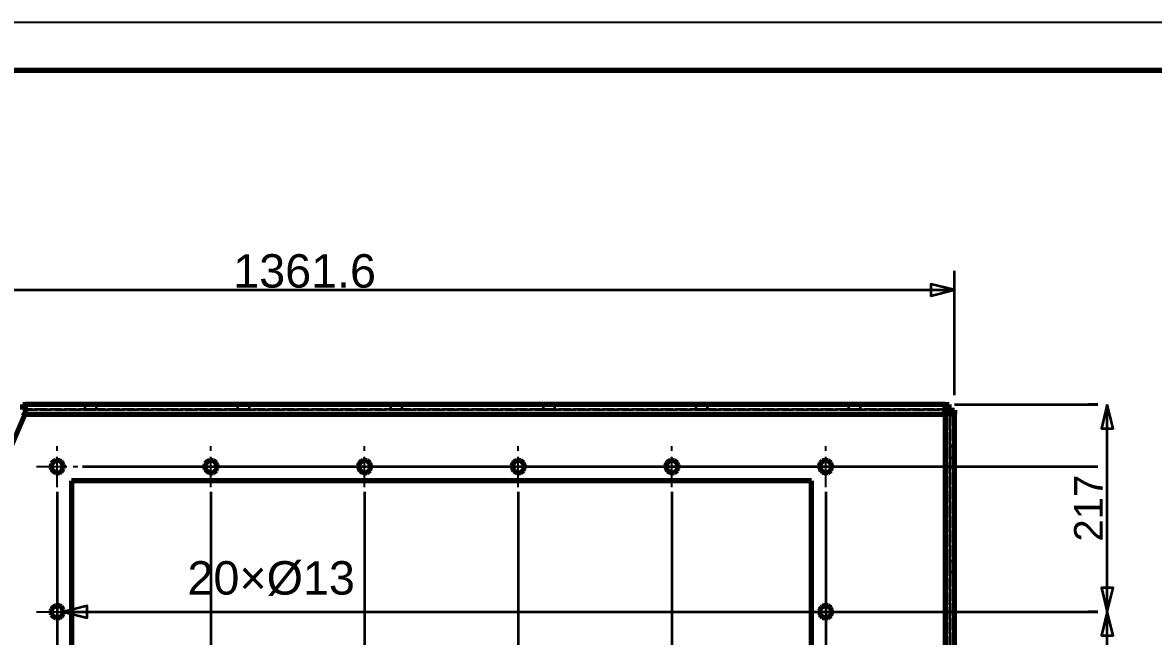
# Model space of a CAD drawing. Header units: millimetres. Extents: x 0 to 420, y 0 to 297.
# Drawn here: x 103.5 to 222, y 232.7 to 297 of the extents above; entities that cross this region are included whole.
import ezdxf
from ezdxf.enums import TextEntityAlignment as Align

# ---------------------------------------------------------------- set-up
doc = ezdxf.new("R2010")
doc.units = ezdxf.units.MM
doc.linetypes.add('CENTER', pattern=[5.08, 3.175, -0.635, 0.635, -0.635])
doc.linetypes.add('DASHED', pattern=[1.524, 1.27, -0.254])
doc.styles.add('GOST', font='Arial')

msp = doc.modelspace()

# ---------------------------------------------------------------- linework, layer by layer
at = {"color": 7, "lineweight": 35}
for p, q in [((201.16, 258), (201.16, 271)), ((65, 269), (201.16, 269)), ((201.16, 257), (216.16, 257)), ((216.16, 257), (215.16, 257)), ((217.16, 235.3), (217.16, 257)), ((109.81, 250.5), (216.16, 250.5)), ((125.91, 250.5), (216.16, 250.5)), ((142.01, 250.5), (216.16, 250.5)), ((158.11, 250.5), (216.16, 250.5)), ((174.21, 250.5), (216.16, 250.5)), ((190.31, 250.5), (216.16, 250.5)), ((107.16, 247.85), (107.16, 153)), ((123.26, 247.85), (123.26, 153)), ((139.36, 247.85), (139.36, 153)), ((155.46, 247.85), (155.46, 153)), ((171.56, 247.85), (171.56, 153)), ((187.66, 247.85), (187.66, 153)), ((107.81, 235.3), (119.81, 235.3)), ((109.81, 235.3), (216.16, 235.3)), ((119.81, 235.3), (124.81, 235.3)), ((190.31, 235.3), (216.16, 235.3)), ((216.16, 235.3), (215.16, 235.3)), ((216.16, 235.3), (215.16, 235.3)), ((217.16, 189.7), (217.16, 235.3))]:
    msp.add_line(p, q, dxfattribs=at)
at = {"color": 1, "lineweight": 70}
for p, q in [((66.18, 169), (103.82, 256)), ((103.61, 256.09), (103.52, 256.13)), ((103.55, 256.5), (103.55, 257)), ((103.55, 257), (103.82, 257)), ((103.82, 256.5), (103.55, 256.5)), ((103.72, 256.04), (103.61, 256.09)), ((103.82, 256), (103.72, 256.04)), ((200.16, 257), (103.82, 257)), ((103.82, 257), (103.82, 256.99)), ((103.82, 256.99), (103.82, 256.97)), ((103.82, 256.97), (103.82, 256.94)), ((103.82, 256.94), (103.82, 256.9)), ((103.82, 256.9), (103.82, 256.85)), ((103.82, 256.85), (103.82, 256.78)), ((103.82, 256.78), (103.82, 256.71)), ((103.82, 256.71), (103.82, 256.62)), ((103.82, 256.62), (103.82, 256.53)), ((103.82, 256.53), (103.82, 256.43)), ((103.82, 256.43), (103.82, 256.33)), ((103.82, 256.33), (103.82, 256.22)), ((103.82, 256.22), (103.82, 256.11)), ((103.82, 256.11), (103.82, 256)), ((103.82, 256), (200.16, 256)), ((200.16, 256.99), (200.16, 257)), ((200.16, 257), (200.59, 257)), ((200.16, 256.97), (200.16, 256.99)), ((200.16, 256.94), (200.16, 256.97)), ((200.16, 256.9), (200.16, 256.94)), ((200.16, 256.85), (200.16, 256.9)), ((200.16, 256.78), (200.16, 256.85)), ((200.16, 256.71), (200.16, 256.78)), ((200.16, 256.62), (200.16, 256.71)), ((200.16, 256.53), (200.16, 256.62)), ((200.16, 256.43), (200.16, 256.53)), ((200.16, 256.5), (200.59, 256.5)), ((200.16, 256.33), (200.16, 256.43)), ((200.16, 256.22), (200.16, 256.33)), ((200.16, 256.11), (200.16, 256.22)), ((200.16, 256), (200.16, 256.11)), ((200.27, 256), (200.16, 256)), ((200.16, 256), (200.16, 208.6)), ((200.38, 256), (200.27, 256)), ((200.49, 256), (200.38, 256)), ((200.6, 256), (200.49, 256)), ((200.59, 256.5), (200.59, 257)), ((200.69, 256), (200.6, 256)), ((200.66, 256), (200.66, 256.43)), ((200.66, 256.43), (201.16, 256.43)), ((200.79, 256), (200.69, 256)), ((200.87, 256), (200.79, 256)), ((200.94, 256), (200.87, 256)), ((201.01, 256), (200.94, 256)), ((201.06, 256), (201.01, 256)), ((201.11, 256), (201.06, 256)), ((201.14, 256), (201.11, 256)), ((201.16, 256), (201.14, 256)), ((201.16, 256.43), (201.16, 256)), ((201.16, 208.6), (201.16, 256)), ((201.16, 256), (201.16, 256)), ((107.02, 251.13), (106.84, 251.06)), ((107.21, 251.15), (107.02, 251.13)), ((107.4, 251.11), (107.21, 251.15)), ((107.57, 251.01), (107.4, 251.11)), ((123.12, 251.13), (122.94, 251.06)), ((123.31, 251.15), (123.12, 251.13)), ((123.5, 251.11), (123.31, 251.15)), ((123.67, 251.01), (123.5, 251.11)), ((139.22, 251.13), (139.04, 251.06)), ((139.41, 251.15), (139.22, 251.13)), ((139.6, 251.11), (139.41, 251.15)), ((139.77, 251.01), (139.6, 251.11)), ((155.32, 251.13), (155.14, 251.06)), ((155.51, 251.15), (155.32, 251.13)), ((155.7, 251.11), (155.51, 251.15)), ((155.87, 251.01), (155.7, 251.11)), ((171.42, 251.13), (171.24, 251.06)), ((171.61, 251.15), (171.42, 251.13)), ((171.8, 251.11), (171.61, 251.15)), ((171.97, 251.01), (171.8, 251.11)), ((187.52, 251.13), (187.34, 251.06)), ((187.71, 251.15), (187.52, 251.13)), ((187.9, 251.11), (187.71, 251.15)), ((188.07, 251.01), (187.9, 251.11)), ((106.58, 250.78), (106.52, 250.6)), ((106.52, 250.6), (106.52, 250.4)), ((106.52, 250.4), (106.58, 250.22)), ((106.69, 250.94), (106.58, 250.78)), ((106.58, 250.22), (106.69, 250.06)), ((106.84, 251.06), (106.69, 250.94)), ((106.69, 250.06), (106.84, 249.94)), ((106.84, 249.94), (107.02, 249.87)), ((107.4, 249.89), (107.57, 249.99)), ((107.7, 250.87), (107.57, 251.01)), ((107.57, 249.99), (107.7, 250.13)), ((107.78, 250.69), (107.7, 250.87)), ((107.7, 250.13), (107.78, 250.31)), ((107.81, 250.5), (107.78, 250.69)), ((107.78, 250.31), (107.81, 250.5)), ((122.68, 250.78), (122.62, 250.6)), ((122.62, 250.6), (122.62, 250.4)), ((122.62, 250.4), (122.68, 250.22)), ((122.79, 250.94), (122.68, 250.78)), ((122.68, 250.22), (122.79, 250.06)), ((122.94, 251.06), (122.79, 250.94)), ((122.79, 250.06), (122.94, 249.94)), ((122.94, 249.94), (123.12, 249.87)), ((123.5, 249.89), (123.67, 249.99)), ((123.8, 250.87), (123.67, 251.01)), ((123.67, 249.99), (123.8, 250.13)), ((123.88, 250.69), (123.8, 250.87)), ((123.8, 250.13), (123.88, 250.31)), ((123.91, 250.5), (123.88, 250.69)), ((123.88, 250.31), (123.91, 250.5)), ((138.78, 250.78), (138.72, 250.6)), ((138.72, 250.6), (138.72, 250.4)), ((138.72, 250.4), (138.78, 250.22)), ((138.89, 250.94), (138.78, 250.78)), ((138.78, 250.22), (138.89, 250.06)), ((139.04, 251.06), (138.89, 250.94)), ((138.89, 250.06), (139.04, 249.94)), ((139.04, 249.94), (139.22, 249.87)), ((139.6, 249.89), (139.77, 249.99)), ((139.9, 250.87), (139.77, 251.01)), ((139.77, 249.99), (139.9, 250.13)), ((139.98, 250.69), (139.9, 250.87)), ((139.9, 250.13), (139.98, 250.31)), ((140.01, 250.5), (139.98, 250.69)), ((139.98, 250.31), (140.01, 250.5)), ((154.88, 250.78), (154.82, 250.6)), ((154.82, 250.6), (154.82, 250.4)), ((154.82, 250.4), (154.88, 250.22)), ((154.99, 250.94), (154.88, 250.78)), ((154.88, 250.22), (154.99, 250.06)), ((155.14, 251.06), (154.99, 250.94)), ((154.99, 250.06), (155.14, 249.94)), ((155.14, 249.94), (155.32, 249.87)), ((155.7, 249.89), (155.87, 249.99)), ((156, 250.87), (155.87, 251.01)), ((155.87, 249.99), (156, 250.13)), ((156.08, 250.69), (156, 250.87)), ((156, 250.13), (156.08, 250.31)), ((156.11, 250.5), (156.08, 250.69)), ((156.08, 250.31), (156.11, 250.5)), ((170.98, 250.78), (170.92, 250.6)), ((170.92, 250.6), (170.92, 250.4)), ((170.92, 250.4), (170.98, 250.22)), ((171.09, 250.94), (170.98, 250.78)), ((170.98, 250.22), (171.09, 250.06)), ((171.24, 251.06), (171.09, 250.94)), ((171.09, 250.06), (171.24, 249.94)), ((171.24, 249.94), (171.42, 249.87)), ((171.8, 249.89), (171.97, 249.99)), ((172.1, 250.87), (171.97, 251.01)), ((171.97, 249.99), (172.1, 250.13)), ((172.18, 250.69), (172.1, 250.87)), ((172.1, 250.13), (172.18, 250.31)), ((172.21, 250.5), (172.18, 250.69)), ((172.18, 250.31), (172.21, 250.5)), ((187.08, 250.78), (187.02, 250.6)), ((187.02, 250.6), (187.02, 250.4)), ((187.02, 250.4), (187.08, 250.22)), ((187.19, 250.94), (187.08, 250.78)), ((187.08, 250.22), (187.19, 250.06)), ((187.34, 251.06), (187.19, 250.94)), ((187.19, 250.06), (187.34, 249.94)), ((187.34, 249.94), (187.52, 249.87)), ((187.9, 249.89), (188.07, 249.99)), ((188.2, 250.87), (188.07, 251.01)), ((188.07, 249.99), (188.2, 250.13)), ((188.28, 250.69), (188.2, 250.87)), ((188.2, 250.13), (188.28, 250.31)), ((188.31, 250.5), (188.28, 250.69)), ((188.28, 250.31), (188.31, 250.5)), ((107.02, 249.87), (107.21, 249.85)), ((107.21, 249.85), (107.4, 249.89)), ((186.16, 249), (108.66, 249)), ((108.66, 249), (108.66, 176)), ((123.12, 249.87), (123.31, 249.85)), ((123.31, 249.85), (123.5, 249.89)), ((139.22, 249.87), (139.41, 249.85)), ((139.41, 249.85), (139.6, 249.89)), ((155.32, 249.87), (155.51, 249.85)), ((155.51, 249.85), (155.7, 249.89)), ((171.42, 249.87), (171.61, 249.85)), ((171.61, 249.85), (171.8, 249.89)), ((186.16, 176), (186.16, 249)), ((187.52, 249.87), (187.71, 249.85)), ((187.71, 249.85), (187.9, 249.89)), ((106.69, 235.74), (106.58, 235.58)), ((106.84, 235.86), (106.69, 235.74)), ((107.02, 235.93), (106.84, 235.86)), ((107.21, 235.95), (107.02, 235.93)), ((107.4, 235.91), (107.21, 235.95)), ((107.57, 235.81), (107.4, 235.91)), ((107.7, 235.67), (107.57, 235.81)), ((187.19, 235.74), (187.08, 235.58)), ((187.34, 235.86), (187.19, 235.74)), ((187.52, 235.93), (187.34, 235.86)), ((187.71, 235.95), (187.52, 235.93)), ((187.9, 235.91), (187.71, 235.95)), ((188.07, 235.81), (187.9, 235.91)), ((188.2, 235.67), (188.07, 235.81)), ((106.58, 235.58), (106.52, 235.4)), ((106.52, 235.4), (106.52, 235.2)), ((106.52, 235.2), (106.58, 235.02)), ((106.58, 235.02), (106.69, 234.86)), ((106.69, 234.86), (106.84, 234.74)), ((106.84, 234.74), (107.02, 234.67)), ((107.02, 234.67), (107.21, 234.65)), ((107.21, 234.65), (107.4, 234.69)), ((107.4, 234.69), (107.57, 234.79)), ((107.57, 234.79), (107.7, 234.93)), ((107.78, 235.49), (107.7, 235.67)), ((107.7, 234.93), (107.78, 235.11)), ((107.81, 235.3), (107.78, 235.49)), ((107.78, 235.11), (107.81, 235.3)), ((187.08, 235.58), (187.02, 235.4)), ((187.02, 235.4), (187.02, 235.2)), ((187.02, 235.2), (187.08, 235.02)), ((187.08, 235.02), (187.19, 234.86)), ((187.19, 234.86), (187.34, 234.74)), ((187.34, 234.74), (187.52, 234.67)), ((187.52, 234.67), (187.71, 234.65)), ((187.71, 234.65), (187.9, 234.69)), ((187.9, 234.69), (188.07, 234.79)), ((188.07, 234.79), (188.2, 234.93)), ((188.28, 235.49), (188.2, 235.67)), ((188.2, 234.93), (188.28, 235.11)), ((188.31, 235.3), (188.28, 235.49)), ((188.28, 235.11), (188.31, 235.3))]:
    msp.add_line(p, q, dxfattribs=at)
at = {"color": 5, "linetype": 'DASHED', "lineweight": 35}
for p, q in [((103.57, 256.11), (103.53, 256.12)), ((103.55, 256.5), (103.55, 257)), ((200.59, 257), (103.55, 257)), ((200.59, 256.5), (103.55, 256.5)), ((103.62, 256.09), (103.57, 256.11)), ((103.67, 256.07), (103.62, 256.09)), ((103.72, 256.04), (103.67, 256.07)), ((103.77, 256.02), (103.72, 256.04)), ((103.82, 256), (103.77, 256.02)), ((103.82, 256.5), (103.82, 257)), ((103.82, 256.5), (200.16, 256.5)), ((103.82, 256.49), (103.82, 256.5)), ((103.82, 256.5), (103.82, 256.5)), ((103.82, 256.47), (103.82, 256.49)), ((103.82, 256.45), (103.82, 256.47)), ((103.82, 256.42), (103.82, 256.45)), ((103.82, 256.39), (103.82, 256.42)), ((103.82, 256.35), (103.82, 256.39)), ((103.82, 256.31), (103.82, 256.35)), ((103.82, 256.27), (103.82, 256.31)), ((103.82, 256.22), (103.82, 256.27)), ((103.82, 256.17), (103.82, 256.22)), ((103.82, 256.11), (103.82, 256.17)), ((103.82, 256.06), (103.82, 256.11)), ((103.82, 256), (103.82, 256.06)), ((110.06, 257), (110.06, 256.5)), ((110.08, 257), (110.06, 257)), ((110.06, 257), (110.06, 256.5)), ((110.06, 257), (110.08, 257)), ((110.06, 256.5), (110.08, 256.5)), ((110.08, 256.5), (110.06, 256.5)), ((110.12, 257), (110.08, 257)), ((110.08, 257), (110.12, 257)), ((110.08, 256.5), (110.12, 256.5)), ((110.12, 256.5), (110.08, 256.5)), ((110.19, 257), (110.12, 257)), ((110.12, 257), (110.19, 257)), ((110.12, 256.5), (110.19, 256.5)), ((110.19, 256.5), (110.12, 256.5)), ((110.29, 257), (110.19, 257)), ((110.19, 257), (110.29, 257)), ((110.19, 256.5), (110.29, 256.5)), ((110.29, 256.5), (110.19, 256.5)), ((110.4, 257), (110.29, 257)), ((110.29, 257), (110.4, 257)), ((110.29, 256.5), (110.4, 256.5)), ((110.4, 256.5), (110.29, 256.5)), ((110.53, 257), (110.4, 257)), ((110.4, 257), (110.53, 257)), ((110.4, 256.5), (110.53, 256.5)), ((110.53, 256.5), (110.4, 256.5)), ((110.66, 257), (110.53, 257)), ((110.53, 257), (110.66, 257)), ((110.53, 256.5), (110.66, 256.5)), ((110.66, 256.5), (110.53, 256.5)), ((110.8, 257), (110.66, 257)), ((110.66, 257), (110.8, 257)), ((110.66, 256.5), (110.8, 256.5)), ((110.8, 256.5), (110.66, 256.5)), ((110.92, 257), (110.8, 257)), ((110.8, 257), (110.92, 257)), ((110.8, 256.5), (110.92, 256.5)), ((110.92, 256.5), (110.8, 256.5)), ((111.04, 257), (110.92, 257)), ((110.92, 257), (111.04, 257)), ((110.92, 256.5), (111.04, 256.5)), ((111.04, 256.5), (110.92, 256.5)), ((111.13, 257), (111.04, 257)), ((111.04, 257), (111.13, 257)), ((111.04, 256.5), (111.13, 256.5)), ((111.13, 256.5), (111.04, 256.5)), ((111.2, 257), (111.13, 257)), ((111.13, 257), (111.2, 257)), ((111.13, 256.5), (111.2, 256.5)), ((111.2, 256.5), (111.13, 256.5)), ((111.25, 257), (111.2, 257)), ((111.2, 257), (111.25, 257)), ((111.2, 256.5), (111.25, 256.5)), ((111.25, 256.5), (111.2, 256.5)), ((111.26, 257), (111.25, 257)), ((111.25, 257), (111.26, 257)), ((111.25, 256.5), (111.26, 256.5)), ((111.26, 256.5), (111.25, 256.5)), ((111.26, 257), (111.26, 256.5)), ((111.26, 257), (111.26, 256.5)), ((126.06, 257), (126.06, 256.5)), ((126.08, 257), (126.06, 257)), ((126.06, 257), (126.06, 256.5)), ((126.06, 257), (126.08, 257)), ((126.06, 256.5), (126.08, 256.5)), ((126.08, 256.5), (126.06, 256.5)), ((126.12, 257), (126.08, 257)), ((126.08, 257), (126.12, 257)), ((126.08, 256.5), (126.12, 256.5)), ((126.12, 256.5), (126.08, 256.5)), ((126.19, 257), (126.12, 257)), ((126.12, 257), (126.19, 257)), ((126.12, 256.5), (126.19, 256.5)), ((126.19, 256.5), (126.12, 256.5)), ((126.29, 257), (126.19, 257)), ((126.19, 257), (126.29, 257)), ((126.19, 256.5), (126.29, 256.5)), ((126.29, 256.5), (126.19, 256.5)), ((126.4, 257), (126.29, 257)), ((126.29, 257), (126.4, 257)), ((126.29, 256.5), (126.4, 256.5)), ((126.4, 256.5), (126.29, 256.5)), ((126.53, 257), (126.4, 257)), ((126.4, 257), (126.53, 257)), ((126.4, 256.5), (126.53, 256.5)), ((126.53, 256.5), (126.4, 256.5)), ((126.66, 257), (126.53, 257)), ((126.53, 257), (126.66, 257)), ((126.53, 256.5), (126.66, 256.5)), ((126.66, 256.5), (126.53, 256.5)), ((126.8, 257), (126.66, 257)), ((126.66, 257), (126.8, 257)), ((126.66, 256.5), (126.8, 256.5)), ((126.8, 256.5), (126.66, 256.5)), ((126.92, 257), (126.8, 257)), ((126.8, 257), (126.92, 257)), ((126.8, 256.5), (126.92, 256.5)), ((126.92, 256.5), (126.8, 256.5)), ((127.04, 257), (126.92, 257)), ((126.92, 257), (127.04, 257)), ((126.92, 256.5), (127.04, 256.5)), ((127.04, 256.5), (126.92, 256.5)), ((127.13, 257), (127.04, 257)), ((127.04, 257), (127.13, 257)), ((127.04, 256.5), (127.13, 256.5)), ((127.13, 256.5), (127.04, 256.5)), ((127.2, 257), (127.13, 257)), ((127.13, 257), (127.2, 257)), ((127.13, 256.5), (127.2, 256.5)), ((127.2, 256.5), (127.13, 256.5)), ((127.25, 257), (127.2, 257)), ((127.2, 257), (127.25, 257)), ((127.2, 256.5), (127.25, 256.5)), ((127.25, 256.5), (127.2, 256.5)), ((127.26, 257), (127.25, 257)), ((127.25, 257), (127.26, 257)), ((127.25, 256.5), (127.26, 256.5)), ((127.26, 256.5), (127.25, 256.5)), ((127.26, 257), (127.26, 256.5)), ((127.26, 257), (127.26, 256.5)), ((142.06, 257), (142.06, 256.5)), ((142.08, 257), (142.06, 257)), ((142.06, 257), (142.06, 256.5)), ((142.06, 257), (142.08, 257)), ((142.06, 256.5), (142.08, 256.5)), ((142.08, 256.5), (142.06, 256.5)), ((142.12, 257), (142.08, 257)), ((142.08, 257), (142.12, 257)), ((142.08, 256.5), (142.12, 256.5)), ((142.12, 256.5), (142.08, 256.5)), ((142.19, 257), (142.12, 257)), ((142.12, 257), (142.19, 257)), ((142.12, 256.5), (142.19, 256.5)), ((142.19, 256.5), (142.12, 256.5)), ((142.29, 257), (142.19, 257)), ((142.19, 257), (142.29, 257)), ((142.19, 256.5), (142.29, 256.5)), ((142.29, 256.5), (142.19, 256.5)), ((142.4, 257), (142.29, 257)), ((142.29, 257), (142.4, 257)), ((142.29, 256.5), (142.4, 256.5)), ((142.4, 256.5), (142.29, 256.5)), ((142.53, 257), (142.4, 257)), ((142.4, 257), (142.53, 257)), ((142.4, 256.5), (142.53, 256.5)), ((142.53, 256.5), (142.4, 256.5)), ((142.66, 257), (142.53, 257)), ((142.53, 257), (142.66, 257)), ((142.53, 256.5), (142.66, 256.5)), ((142.66, 256.5), (142.53, 256.5)), ((142.8, 257), (142.66, 257)), ((142.66, 257), (142.8, 257)), ((142.66, 256.5), (142.8, 256.5)), ((142.8, 256.5), (142.66, 256.5)), ((142.92, 257), (142.8, 257)), ((142.8, 257), (142.92, 257)), ((142.8, 256.5), (142.92, 256.5)), ((142.92, 256.5), (142.8, 256.5)), ((143.04, 257), (142.92, 257)), ((142.92, 257), (143.04, 257)), ((142.92, 256.5), (143.04, 256.5)), ((143.04, 256.5), (142.92, 256.5)), ((143.13, 257), (143.04, 257)), ((143.04, 257), (143.13, 257)), ((143.04, 256.5), (143.13, 256.5)), ((143.13, 256.5), (143.04, 256.5)), ((143.2, 257), (143.13, 257)), ((143.13, 257), (143.2, 257)), ((143.13, 256.5), (143.2, 256.5)), ((143.2, 256.5), (143.13, 256.5)), ((143.25, 257), (143.2, 257)), ((143.2, 257), (143.25, 257)), ((143.2, 256.5), (143.25, 256.5)), ((143.25, 256.5), (143.2, 256.5)), ((143.26, 257), (143.25, 257)), ((143.25, 257), (143.26, 257)), ((143.25, 256.5), (143.26, 256.5)), ((143.26, 256.5), (143.25, 256.5)), ((143.26, 257), (143.26, 256.5)), ((143.26, 257), (143.26, 256.5)), ((158.06, 257), (158.06, 256.5)), ((158.08, 257), (158.06, 257)), ((158.06, 257), (158.06, 256.5)), ((158.06, 257), (158.08, 257)), ((158.06, 256.5), (158.08, 256.5)), ((158.08, 256.5), (158.06, 256.5)), ((158.12, 257), (158.08, 257)), ((158.08, 257), (158.12, 257)), ((158.08, 256.5), (158.12, 256.5)), ((158.12, 256.5), (158.08, 256.5)), ((158.19, 257), (158.12, 257)), ((158.12, 257), (158.19, 257)), ((158.12, 256.5), (158.19, 256.5)), ((158.19, 256.5), (158.12, 256.5)), ((158.29, 257), (158.19, 257)), ((158.19, 257), (158.29, 257)), ((158.19, 256.5), (158.29, 256.5)), ((158.29, 256.5), (158.19, 256.5)), ((158.4, 257), (158.29, 257)), ((158.29, 257), (158.4, 257)), ((158.29, 256.5), (158.4, 256.5)), ((158.4, 256.5), (158.29, 256.5)), ((158.53, 257), (158.4, 257)), ((158.4, 257), (158.53, 257)), ((158.4, 256.5), (158.53, 256.5)), ((158.53, 256.5), (158.4, 256.5)), ((158.66, 257), (158.53, 257)), ((158.53, 257), (158.66, 257)), ((158.53, 256.5), (158.66, 256.5)), ((158.66, 256.5), (158.53, 256.5)), ((158.8, 257), (158.66, 257)), ((158.66, 257), (158.8, 257)), ((158.66, 256.5), (158.8, 256.5)), ((158.8, 256.5), (158.66, 256.5)), ((158.92, 257), (158.8, 257)), ((158.8, 257), (158.92, 257)), ((158.8, 256.5), (158.92, 256.5)), ((158.92, 256.5), (158.8, 256.5)), ((159.04, 257), (158.92, 257)), ((158.92, 257), (159.04, 257)), ((158.92, 256.5), (159.04, 256.5)), ((159.04, 256.5), (158.92, 256.5)), ((159.13, 257), (159.04, 257)), ((159.04, 257), (159.13, 257)), ((159.04, 256.5), (159.13, 256.5)), ((159.13, 256.5), (159.04, 256.5)), ((159.2, 257), (159.13, 257)), ((159.13, 257), (159.2, 257)), ((159.13, 256.5), (159.2, 256.5)), ((159.2, 256.5), (159.13, 256.5)), ((159.25, 257), (159.2, 257)), ((159.2, 257), (159.25, 257)), ((159.2, 256.5), (159.25, 256.5)), ((159.25, 256.5), (159.2, 256.5)), ((159.26, 257), (159.25, 257)), ((159.25, 257), (159.26, 257)), ((159.25, 256.5), (159.26, 256.5)), ((159.26, 256.5), (159.25, 256.5)), ((159.26, 257), (159.26, 256.5)), ((159.26, 257), (159.26, 256.5)), ((174.06, 257), (174.06, 256.5)), ((174.08, 257), (174.06, 257)), ((174.06, 257), (174.06, 256.5)), ((174.06, 257), (174.08, 257)), ((174.06, 256.5), (174.08, 256.5)), ((174.08, 256.5), (174.06, 256.5)), ((174.12, 257), (174.08, 257)), ((174.08, 257), (174.12, 257)), ((174.08, 256.5), (174.12, 256.5)), ((174.12, 256.5), (174.08, 256.5)), ((174.19, 257), (174.12, 257)), ((174.12, 257), (174.19, 257)), ((174.12, 256.5), (174.19, 256.5)), ((174.19, 256.5), (174.12, 256.5)), ((174.29, 257), (174.19, 257)), ((174.19, 257), (174.29, 257)), ((174.19, 256.5), (174.29, 256.5)), ((174.29, 256.5), (174.19, 256.5)), ((174.4, 257), (174.29, 257)), ((174.29, 257), (174.4, 257)), ((174.29, 256.5), (174.4, 256.5)), ((174.4, 256.5), (174.29, 256.5)), ((174.53, 257), (174.4, 257)), ((174.4, 257), (174.53, 257)), ((174.4, 256.5), (174.53, 256.5)), ((174.53, 256.5), (174.4, 256.5)), ((174.66, 257), (174.53, 257)), ((174.53, 257), (174.66, 257)), ((174.53, 256.5), (174.66, 256.5)), ((174.66, 256.5), (174.53, 256.5)), ((174.8, 257), (174.66, 257)), ((174.66, 257), (174.8, 257)), ((174.66, 256.5), (174.8, 256.5)), ((174.8, 256.5), (174.66, 256.5)), ((174.92, 257), (174.8, 257)), ((174.8, 257), (174.92, 257)), ((174.8, 256.5), (174.92, 256.5)), ((174.92, 256.5), (174.8, 256.5)), ((175.04, 257), (174.92, 257)), ((174.92, 257), (175.04, 257)), ((174.92, 256.5), (175.04, 256.5)), ((175.04, 256.5), (174.92, 256.5)), ((175.13, 257), (175.04, 257)), ((175.04, 257), (175.13, 257)), ((175.04, 256.5), (175.13, 256.5)), ((175.13, 256.5), (175.04, 256.5)), ((175.2, 257), (175.13, 257)), ((175.13, 257), (175.2, 257)), ((175.13, 256.5), (175.2, 256.5)), ((175.2, 256.5), (175.13, 256.5)), ((175.25, 257), (175.2, 257)), ((175.2, 257), (175.25, 257)), ((175.2, 256.5), (175.25, 256.5)), ((175.25, 256.5), (175.2, 256.5)), ((175.26, 257), (175.25, 257)), ((175.25, 257), (175.26, 257)), ((175.25, 256.5), (175.26, 256.5)), ((175.26, 256.5), (175.25, 256.5)), ((175.26, 257), (175.26, 256.5)), ((175.26, 257), (175.26, 256.5)), ((190.06, 257), (190.06, 256.5)), ((190.08, 257), (190.06, 257)), ((190.06, 257), (190.06, 256.5)), ((190.06, 257), (190.08, 257)), ((190.06, 256.5), (190.08, 256.5)), ((190.08, 256.5), (190.06, 256.5)), ((190.12, 257), (190.08, 257)), ((190.08, 257), (190.12, 257)), ((190.08, 256.5), (190.12, 256.5)), ((190.12, 256.5), (190.08, 256.5)), ((190.19, 257), (190.12, 257)), ((190.12, 257), (190.19, 257)), ((190.12, 256.5), (190.19, 256.5)), ((190.19, 256.5), (190.12, 256.5)), ((190.29, 257), (190.19, 257)), ((190.19, 257), (190.29, 257)), ((190.19, 256.5), (190.29, 256.5)), ((190.29, 256.5), (190.19, 256.5)), ((190.4, 257), (190.29, 257)), ((190.29, 257), (190.4, 257)), ((190.29, 256.5), (190.4, 256.5)), ((190.4, 256.5), (190.29, 256.5)), ((190.53, 257), (190.4, 257)), ((190.4, 257), (190.53, 257)), ((190.4, 256.5), (190.53, 256.5)), ((190.53, 256.5), (190.4, 256.5)), ((190.66, 257), (190.53, 257)), ((190.53, 257), (190.66, 257)), ((190.53, 256.5), (190.66, 256.5)), ((190.66, 256.5), (190.53, 256.5)), ((190.8, 257), (190.66, 257)), ((190.66, 257), (190.8, 257)), ((190.66, 256.5), (190.8, 256.5)), ((190.8, 256.5), (190.66, 256.5)), ((190.92, 257), (190.8, 257)), ((190.8, 257), (190.92, 257)), ((190.8, 256.5), (190.92, 256.5)), ((190.92, 256.5), (190.8, 256.5)), ((191.04, 257), (190.92, 257)), ((190.92, 257), (191.04, 257)), ((190.92, 256.5), (191.04, 256.5)), ((191.04, 256.5), (190.92, 256.5)), ((191.13, 257), (191.04, 257)), ((191.04, 257), (191.13, 257)), ((191.04, 256.5), (191.13, 256.5)), ((191.13, 256.5), (191.04, 256.5)), ((191.2, 257), (191.13, 257)), ((191.13, 257), (191.2, 257)), ((191.13, 256.5), (191.2, 256.5)), ((191.2, 256.5), (191.13, 256.5)), ((191.25, 257), (191.2, 257)), ((191.2, 257), (191.25, 257)), ((191.2, 256.5), (191.25, 256.5)), ((191.25, 256.5), (191.2, 256.5)), ((191.26, 257), (191.25, 257)), ((191.25, 257), (191.26, 257)), ((191.25, 256.5), (191.26, 256.5)), ((191.26, 256.5), (191.25, 256.5)), ((191.26, 257), (191.26, 256.5)), ((191.26, 257), (191.26, 256.5)), ((200.16, 256.5), (200.16, 257)), ((200.16, 256.49), (200.16, 256.5)), ((200.16, 256.5), (200.16, 256.5)), ((200.16, 256.47), (200.16, 256.49)), ((200.16, 256.45), (200.16, 256.47)), ((200.16, 256.42), (200.16, 256.45)), ((200.16, 256.39), (200.16, 256.42)), ((200.16, 256.35), (200.16, 256.39)), ((200.16, 256.31), (200.16, 256.35)), ((200.16, 256.27), (200.16, 256.31)), ((200.16, 256.22), (200.16, 256.27)), ((200.16, 256.17), (200.16, 256.22)), ((200.16, 256.11), (200.16, 256.17)), ((200.16, 256.06), (200.16, 256.11)), ((200.16, 256), (200.16, 256.06)), ((200.16, 256), (200.22, 256)), ((200.22, 256), (200.27, 256)), ((200.27, 256), (200.33, 256)), ((200.33, 256), (200.38, 256)), ((200.38, 256), (200.43, 256)), ((200.43, 256), (200.47, 256)), ((200.47, 256), (200.52, 256)), ((200.52, 256), (200.55, 256)), ((200.55, 256), (200.59, 256)), ((200.59, 256.5), (200.59, 257)), ((200.59, 256), (200.61, 256)), ((200.61, 256), (200.63, 256)), ((200.63, 256), (200.65, 256)), ((200.65, 256), (200.66, 256)), ((200.66, 208.6), (200.66, 256.43)), ((200.66, 256.43), (201.16, 256.43)), ((200.66, 256), (200.66, 256)), ((200.66, 256), (200.66, 208.6)), ((200.66, 256), (201.16, 256)), ((201.16, 208.6), (201.16, 256.43)), ((201.16, 252.6), (200.66, 252.6)), ((200.66, 252.6), (200.66, 252.58)), ((200.66, 252.58), (200.66, 252.6)), ((201.16, 252.6), (200.66, 252.6)), ((200.66, 252.58), (200.66, 252.54)), ((200.66, 252.54), (200.66, 252.58)), ((200.66, 252.54), (200.66, 252.47)), ((200.66, 252.47), (200.66, 252.54)), ((200.66, 252.47), (200.66, 252.37)), ((200.66, 252.37), (200.66, 252.47)), ((200.66, 252.37), (200.66, 252.26)), ((200.66, 252.26), (200.66, 252.37)), ((201.16, 252.58), (201.16, 252.6)), ((201.16, 252.6), (201.16, 252.58)), ((201.16, 252.54), (201.16, 252.58)), ((201.16, 252.58), (201.16, 252.54)), ((201.16, 252.47), (201.16, 252.54)), ((201.16, 252.54), (201.16, 252.47)), ((201.16, 252.37), (201.16, 252.47)), ((201.16, 252.47), (201.16, 252.37)), ((201.16, 252.26), (201.16, 252.37)), ((201.16, 252.37), (201.16, 252.26)), ((106.84, 251.06), (107.02, 251.13)), ((107.02, 251.13), (107.21, 251.15)), ((107.21, 251.15), (107.4, 251.11)), ((107.4, 251.11), (107.57, 251.01)), ((122.94, 251.06), (123.12, 251.13)), ((123.12, 251.13), (123.31, 251.15)), ((123.31, 251.15), (123.5, 251.11)), ((123.5, 251.11), (123.67, 251.01)), ((139.04, 251.06), (139.22, 251.13)), ((139.22, 251.13), (139.41, 251.15)), ((139.41, 251.15), (139.6, 251.11)), ((139.6, 251.11), (139.77, 251.01)), ((155.14, 251.06), (155.32, 251.13)), ((155.32, 251.13), (155.51, 251.15)), ((155.51, 251.15), (155.7, 251.11)), ((155.7, 251.11), (155.87, 251.01)), ((171.24, 251.06), (171.42, 251.13)), ((171.42, 251.13), (171.61, 251.15)), ((171.61, 251.15), (171.8, 251.11)), ((171.8, 251.11), (171.97, 251.01)), ((187.34, 251.06), (187.52, 251.13)), ((187.52, 251.13), (187.71, 251.15)), ((187.71, 251.15), (187.9, 251.11)), ((187.9, 251.11), (188.07, 251.01)), ((200.66, 252.26), (200.66, 252.13)), ((200.66, 252.13), (200.66, 252.26)), ((200.66, 252.13), (200.66, 252)), ((200.66, 252), (200.66, 252.13)), ((200.66, 252), (200.66, 251.87)), ((200.66, 251.87), (200.66, 252)), ((200.66, 251.87), (200.66, 251.74)), ((200.66, 251.74), (200.66, 251.87)), ((200.66, 251.74), (200.66, 251.63)), ((200.66, 251.63), (200.66, 251.74)), ((200.66, 251.63), (200.66, 251.53)), ((200.66, 251.53), (200.66, 251.63)), ((200.66, 251.53), (200.66, 251.46)), ((200.66, 251.46), (200.66, 251.53)), ((200.66, 251.46), (200.66, 251.42)), ((200.66, 251.42), (200.66, 251.46)), ((200.66, 251.42), (200.66, 251.4)), ((200.66, 251.4), (200.66, 251.42)), ((201.16, 251.4), (200.66, 251.4)), ((201.16, 251.4), (200.66, 251.4)), ((201.16, 252.13), (201.16, 252.26)), ((201.16, 252.26), (201.16, 252.13)), ((201.16, 252), (201.16, 252.13)), ((201.16, 252.13), (201.16, 252)), ((201.16, 251.87), (201.16, 252)), ((201.16, 252), (201.16, 251.87)), ((201.16, 251.74), (201.16, 251.87)), ((201.16, 251.87), (201.16, 251.74)), ((201.16, 251.63), (201.16, 251.74)), ((201.16, 251.74), (201.16, 251.63)), ((201.16, 251.53), (201.16, 251.63)), ((201.16, 251.63), (201.16, 251.53)), ((201.16, 251.46), (201.16, 251.53)), ((201.16, 251.53), (201.16, 251.46)), ((201.16, 251.42), (201.16, 251.46)), ((201.16, 251.46), (201.16, 251.42)), ((201.16, 251.4), (201.16, 251.42)), ((201.16, 251.42), (201.16, 251.4)), ((106.52, 250.6), (106.58, 250.78)), ((106.52, 250.4), (106.52, 250.6)), ((106.58, 250.22), (106.52, 250.4)), ((106.58, 250.78), (106.69, 250.94)), ((106.69, 250.06), (106.58, 250.22)), ((106.69, 250.94), (106.84, 251.06)), ((106.84, 249.94), (106.69, 250.06)), ((107.02, 249.87), (106.84, 249.94)), ((107.57, 249.99), (107.4, 249.89)), ((107.57, 251.01), (107.7, 250.87)), ((107.7, 250.13), (107.57, 249.99)), ((107.7, 250.87), (107.78, 250.69)), ((107.78, 250.31), (107.7, 250.13)), ((107.78, 250.69), (107.81, 250.5)), ((107.81, 250.5), (107.78, 250.31)), ((122.62, 250.6), (122.68, 250.78)), ((122.62, 250.4), (122.62, 250.6)), ((122.68, 250.22), (122.62, 250.4)), ((122.68, 250.78), (122.79, 250.94)), ((122.79, 250.06), (122.68, 250.22)), ((122.79, 250.94), (122.94, 251.06)), ((122.94, 249.94), (122.79, 250.06)), ((123.12, 249.87), (122.94, 249.94)), ((123.67, 249.99), (123.5, 249.89)), ((123.67, 251.01), (123.8, 250.87)), ((123.8, 250.13), (123.67, 249.99)), ((123.8, 250.87), (123.88, 250.69)), ((123.88, 250.31), (123.8, 250.13)), ((123.88, 250.69), (123.91, 250.5)), ((123.91, 250.5), (123.88, 250.31)), ((138.72, 250.6), (138.78, 250.78)), ((138.72, 250.4), (138.72, 250.6)), ((138.78, 250.22), (138.72, 250.4)), ((138.78, 250.78), (138.89, 250.94)), ((138.89, 250.06), (138.78, 250.22)), ((138.89, 250.94), (139.04, 251.06)), ((139.04, 249.94), (138.89, 250.06)), ((139.22, 249.87), (139.04, 249.94)), ((139.77, 249.99), (139.6, 249.89)), ((139.77, 251.01), (139.9, 250.87)), ((139.9, 250.13), (139.77, 249.99)), ((139.9, 250.87), (139.98, 250.69)), ((139.98, 250.31), (139.9, 250.13)), ((139.98, 250.69), (140.01, 250.5)), ((140.01, 250.5), (139.98, 250.31)), ((154.82, 250.6), (154.88, 250.78)), ((154.82, 250.4), (154.82, 250.6)), ((154.88, 250.22), (154.82, 250.4)), ((154.88, 250.78), (154.99, 250.94)), ((154.99, 250.06), (154.88, 250.22)), ((154.99, 250.94), (155.14, 251.06)), ((155.14, 249.94), (154.99, 250.06)), ((155.32, 249.87), (155.14, 249.94)), ((155.87, 249.99), (155.7, 249.89)), ((155.87, 251.01), (156, 250.87)), ((156, 250.13), (155.87, 249.99)), ((156, 250.87), (156.08, 250.69)), ((156.08, 250.31), (156, 250.13)), ((156.08, 250.69), (156.11, 250.5)), ((156.11, 250.5), (156.08, 250.31)), ((170.92, 250.6), (170.98, 250.78)), ((170.92, 250.4), (170.92, 250.6)), ((170.98, 250.22), (170.92, 250.4)), ((170.98, 250.78), (171.09, 250.94)), ((171.09, 250.06), (170.98, 250.22)), ((171.09, 250.94), (171.24, 251.06)), ((171.24, 249.94), (171.09, 250.06)), ((171.42, 249.87), (171.24, 249.94)), ((171.97, 249.99), (171.8, 249.89)), ((171.97, 251.01), (172.1, 250.87)), ((172.1, 250.13), (171.97, 249.99)), ((172.1, 250.87), (172.18, 250.69)), ((172.18, 250.31), (172.1, 250.13)), ((172.18, 250.69), (172.21, 250.5)), ((172.21, 250.5), (172.18, 250.31)), ((187.02, 250.6), (187.08, 250.78)), ((187.02, 250.4), (187.02, 250.6)), ((187.08, 250.22), (187.02, 250.4)), ((187.08, 250.78), (187.19, 250.94)), ((187.19, 250.06), (187.08, 250.22)), ((187.19, 250.94), (187.34, 251.06)), ((187.34, 249.94), (187.19, 250.06)), ((187.52, 249.87), (187.34, 249.94)), ((188.07, 249.99), (187.9, 249.89)), ((188.07, 251.01), (188.2, 250.87)), ((188.2, 250.13), (188.07, 249.99)), ((188.2, 250.87), (188.28, 250.69)), ((188.28, 250.31), (188.2, 250.13)), ((188.28, 250.69), (188.31, 250.5)), ((188.31, 250.5), (188.28, 250.31)), ((107.21, 249.85), (107.02, 249.87)), ((107.4, 249.89), (107.21, 249.85)), ((108.66, 249), (186.16, 249)), ((108.66, 176), (108.66, 249)), ((123.31, 249.85), (123.12, 249.87)), ((123.5, 249.89), (123.31, 249.85)), ((139.41, 249.85), (139.22, 249.87)), ((139.6, 249.89), (139.41, 249.85)), ((155.51, 249.85), (155.32, 249.87)), ((155.7, 249.89), (155.51, 249.85)), ((171.61, 249.85), (171.42, 249.87)), ((171.8, 249.89), (171.61, 249.85)), ((186.16, 249), (186.16, 176)), ((187.71, 249.85), (187.52, 249.87)), ((187.9, 249.89), (187.71, 249.85)), ((201.16, 240.6), (200.66, 240.6)), ((200.66, 240.6), (200.66, 240.58)), ((200.66, 240.58), (200.66, 240.6)), ((201.16, 240.6), (200.66, 240.6)), ((200.66, 240.58), (200.66, 240.54)), ((200.66, 240.54), (200.66, 240.58)), ((200.66, 240.54), (200.66, 240.47)), ((200.66, 240.47), (200.66, 240.54)), ((200.66, 240.47), (200.66, 240.37)), ((200.66, 240.37), (200.66, 240.47)), ((201.16, 240.58), (201.16, 240.6)), ((201.16, 240.6), (201.16, 240.58)), ((201.16, 240.54), (201.16, 240.58)), ((201.16, 240.58), (201.16, 240.54)), ((201.16, 240.47), (201.16, 240.54)), ((201.16, 240.54), (201.16, 240.47)), ((201.16, 240.37), (201.16, 240.47)), ((201.16, 240.47), (201.16, 240.37)), ((200.66, 240.37), (200.66, 240.26)), ((200.66, 240.26), (200.66, 240.37)), ((200.66, 240.26), (200.66, 240.13)), ((200.66, 240.13), (200.66, 240.26)), ((200.66, 240.13), (200.66, 240)), ((200.66, 240), (200.66, 240.13)), ((200.66, 240), (200.66, 239.87)), ((200.66, 239.87), (200.66, 240)), ((200.66, 239.87), (200.66, 239.74)), ((200.66, 239.74), (200.66, 239.87)), ((200.66, 239.74), (200.66, 239.63)), ((200.66, 239.63), (200.66, 239.74)), ((200.66, 239.63), (200.66, 239.53)), ((200.66, 239.53), (200.66, 239.63)), ((200.66, 239.53), (200.66, 239.46)), ((200.66, 239.46), (200.66, 239.53)), ((200.66, 239.46), (200.66, 239.42)), ((200.66, 239.42), (200.66, 239.46)), ((200.66, 239.42), (200.66, 239.4)), ((200.66, 239.4), (200.66, 239.42)), ((201.16, 239.4), (200.66, 239.4)), ((201.16, 239.4), (200.66, 239.4)), ((201.16, 240.26), (201.16, 240.37)), ((201.16, 240.37), (201.16, 240.26)), ((201.16, 240.13), (201.16, 240.26)), ((201.16, 240.26), (201.16, 240.13)), ((201.16, 240), (201.16, 240.13)), ((201.16, 240.13), (201.16, 240)), ((201.16, 239.87), (201.16, 240)), ((201.16, 240), (201.16, 239.87)), ((201.16, 239.74), (201.16, 239.87)), ((201.16, 239.87), (201.16, 239.74)), ((201.16, 239.63), (201.16, 239.74)), ((201.16, 239.74), (201.16, 239.63)), ((201.16, 239.53), (201.16, 239.63)), ((201.16, 239.63), (201.16, 239.53)), ((201.16, 239.46), (201.16, 239.53)), ((201.16, 239.53), (201.16, 239.46)), ((201.16, 239.42), (201.16, 239.46)), ((201.16, 239.46), (201.16, 239.42)), ((201.16, 239.4), (201.16, 239.42)), ((201.16, 239.42), (201.16, 239.4)), ((106.58, 235.58), (106.69, 235.74)), ((106.69, 235.74), (106.84, 235.86)), ((106.84, 235.86), (107.02, 235.93)), ((107.02, 235.93), (107.21, 235.95)), ((107.21, 235.95), (107.4, 235.91)), ((107.4, 235.91), (107.57, 235.81)), ((107.57, 235.81), (107.7, 235.67)), ((187.08, 235.58), (187.19, 235.74)), ((187.19, 235.74), (187.34, 235.86)), ((187.34, 235.86), (187.52, 235.93)), ((187.52, 235.93), (187.71, 235.95)), ((187.71, 235.95), (187.9, 235.91)), ((187.9, 235.91), (188.07, 235.81)), ((188.07, 235.81), (188.2, 235.67)), ((106.52, 235.4), (106.58, 235.58)), ((106.52, 235.2), (106.52, 235.4)), ((106.58, 235.02), (106.52, 235.2)), ((106.69, 234.86), (106.58, 235.02)), ((106.84, 234.74), (106.69, 234.86)), ((107.02, 234.67), (106.84, 234.74)), ((107.21, 234.65), (107.02, 234.67)), ((107.4, 234.69), (107.21, 234.65)), ((107.57, 234.79), (107.4, 234.69)), ((107.7, 234.93), (107.57, 234.79)), ((107.7, 235.67), (107.78, 235.49)), ((107.78, 235.11), (107.7, 234.93)), ((107.78, 235.49), (107.81, 235.3)), ((107.81, 235.3), (107.78, 235.11)), ((187.02, 235.4), (187.08, 235.58)), ((187.02, 235.2), (187.02, 235.4)), ((187.08, 235.02), (187.02, 235.2)), ((187.19, 234.86), (187.08, 235.02)), ((187.34, 234.74), (187.19, 234.86)), ((187.52, 234.67), (187.34, 234.74)), ((187.71, 234.65), (187.52, 234.67)), ((187.9, 234.69), (187.71, 234.65)), ((188.07, 234.79), (187.9, 234.69)), ((188.2, 234.93), (188.07, 234.79)), ((188.2, 235.67), (188.28, 235.49)), ((188.28, 235.11), (188.2, 234.93)), ((188.28, 235.49), (188.31, 235.3)), ((188.31, 235.3), (188.28, 235.11))]:
    msp.add_line(p, q, dxfattribs=at)
at = {"color": 4, "linetype": 'CENTER', "lineweight": 25}
for p, q in [((107.16, 248.35), (107.16, 252.65)), ((123.26, 248.35), (123.26, 252.65)), ((139.36, 248.35), (139.36, 252.65)), ((155.46, 248.35), (155.46, 252.65)), ((171.56, 248.35), (171.56, 252.65)), ((187.66, 248.35), (187.66, 252.65)), ((105.01, 250.5), (109.31, 250.5)), ((121.11, 250.5), (125.41, 250.5)), ((137.21, 250.5), (141.51, 250.5)), ((153.31, 250.5), (157.61, 250.5)), ((169.41, 250.5), (173.71, 250.5)), ((185.51, 250.5), (189.81, 250.5)), ((107.16, 233.15), (107.16, 237.45)), ((187.66, 233.15), (187.66, 237.45)), ((105.01, 235.3), (109.31, 235.3)), ((185.51, 235.3), (189.81, 235.3))]:
    msp.add_line(p, q, dxfattribs=at)
at = {"color": 7, "lineweight": 25}
msp.add_lwpolyline([(0, 0), (420, 0), (420, 297), (0, 297)], close=True, dxfattribs=at)
at = {"color": 7, "lineweight": 70}
msp.add_lwpolyline([(20, 5), (415, 5), (415, 292), (20, 292)], close=True, dxfattribs=at)
at = {"color": 7, "lineweight": 35}
for points in [[(201.16, 269), (198.66, 269.62), (198.66, 268.38)], [(217.16, 257), (216.54, 254.5), (217.79, 254.5)], [(217.16, 235.3), (217.79, 237.8), (216.54, 237.8)], [(107.81, 235.3), (110.31, 234.68), (110.31, 235.93)], [(217.16, 235.3), (216.54, 232.8), (217.79, 232.8)]]:
    msp.add_lwpolyline(points, close=True, dxfattribs=at)

# ---------------------------------------------------------------- texts
at = {"color": 7, "style": 'GOST'}
msp.add_text('1361.6', height=3.5, dxfattribs=at).set_placement((133.08, 271), align=Align.MIDDLE)
msp.add_text('217', height=3, rotation=90, dxfattribs=at).set_placement((215.16, 246.15), align=Align.MIDDLE)
msp.add_text('20×Ø13', height=3.5, dxfattribs=at).set_placement((120.81, 237.1))

doc.saveas('drawing.dxf')
